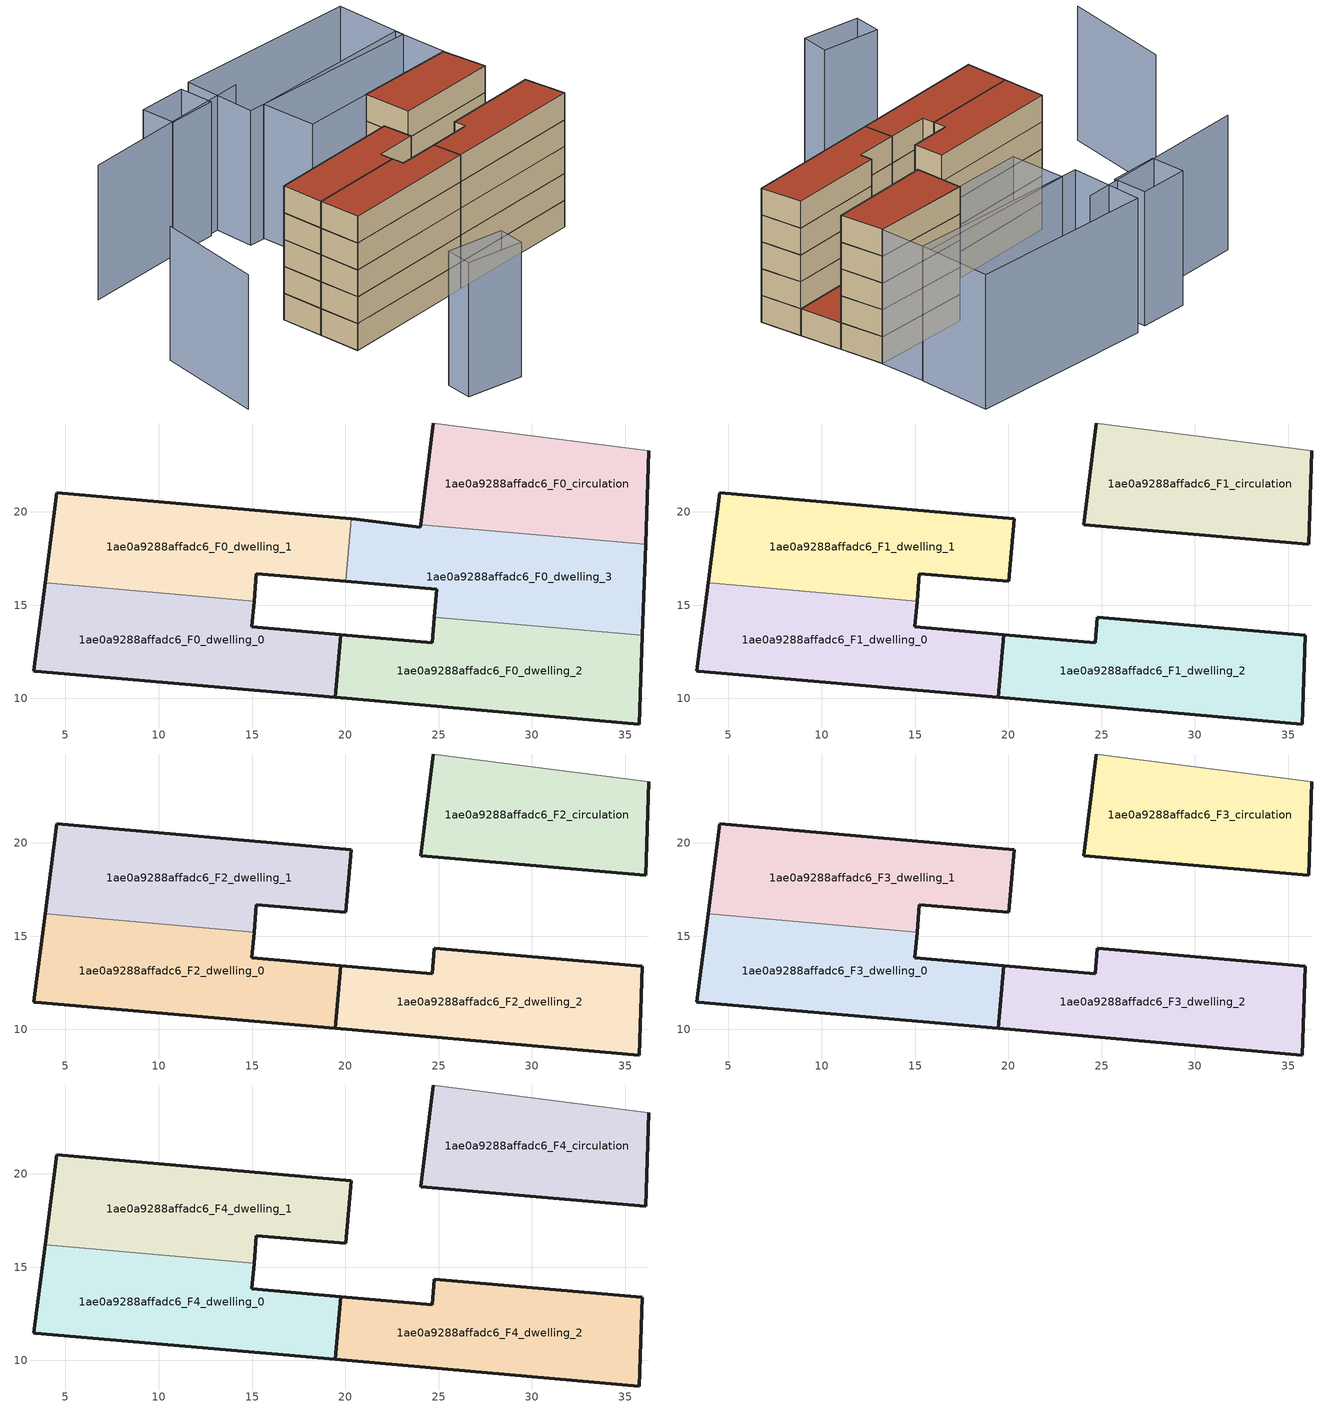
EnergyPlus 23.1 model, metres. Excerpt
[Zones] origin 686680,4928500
1ae0a9288affadc6_F0_dwelling_0
 floor ground (EU_floor_Construction): 19.47,10.06 19.77,13.42 14.99,13.84 15.11,15.22 3.91,16.2 3.29,11.48 3.38,11.47 z0
 wall outside (EU_wall_Construction): 15.11,15.22 14.99,13.84 19.77,13.42 19.47,10.06 3.38,11.47 3.29,11.48 3.91,16.2 z0:3
 wall to 1ae0a9288affadc6_F0_dwelling_1 (EU_wall_Construction): 3.9,16.2 15.11,15.22 z0:3
1ae0a9288affadc6_F0_dwelling_1
 floor ground (EU_floor_Construction): 20.02,16.27 20.31,19.64 4.53,21.02 3.91,16.2 15.11,15.22 15.24,16.69 z0
 wall outside (EU_wall_Construction): 20.02,16.27 15.24,16.69 15.11,15.22 / 3.91,16.2 4.53,21.02 20.31,19.64 z0:3
 wall to 1ae0a9288affadc6_F0_dwelling_3 (EU_wall_Construction): 20.31,19.64 20.02,16.27 z0:3
1ae0a9288affadc6_F0_dwelling_2
 floor ground (EU_floor_Construction): 35.77,8.63 35.93,13.38 24.78,14.36 24.66,12.99 19.77,13.42 19.47,10.06 z0
 wall outside (EU_wall_Construction): 35.93,13.38 35.77,8.63 19.47,10.06 19.77,13.42 24.66,12.99 24.78,14.36 z0:3
 wall to 1ae0a9288affadc6_F0_dwelling_3 (EU_wall_Construction): 24.78,14.36 35.93,13.38 z0:3
1ae0a9288affadc6_F0_dwelling_3
 floor ground (EU_floor_Construction): 35.93,13.38 36.1,18.26 24.04,19.31 24.02,19.17 20.58,19.61 20.31,19.64 20.02,16.27 24.91,15.85 24.78,14.36 z0
 wall outside (EU_wall_Construction): 20.31,19.64 20.58,19.61 24.02,19.17 24.04,19.31 / 36.1,18.26 35.93,13.38 / 24.78,14.36 24.91,15.85 20.02,16.27 z0:3
 wall to 1ae0a9288affadc6_F0_circulation (EU_wall_Construction): 24.04,19.31 36.1,18.26 z0:3
 roof outside (EU_roof_Construction): 36.1,18.26 35.93,13.38 24.78,14.36 24.91,15.85 20.02,16.27 20.31,19.64 20.58,19.61 24.02,19.17 24.04,19.31 z3
1ae0a9288affadc6_F0_circulation
 floor ground (EU_floor_Construction): 36.1,18.26 36.28,23.28 24.73,24.77 24.04,19.31 z0
 wall outside (EU_wall_Construction): 36.28,23.28 36.1,18.26 / 24.04,19.31 24.73,24.77 z0:3
 wall adiabatic (EU_wall_Construction): 24.73,24.77 36.28,23.28 z0:3
1ae0a9288affadc6_F1_dwelling_0
 floor to 1ae0a9288affadc6_F0_dwelling_0 (EU_floor_Construction): 19.47,10.06 19.77,13.42 14.99,13.84 15.11,15.22 3.9,16.2 3.29,11.48 3.38,11.47 z3
 wall outside (EU_wall_Construction): 15.11,15.22 14.99,13.84 19.77,13.42 19.47,10.06 3.38,11.47 3.29,11.48 3.91,16.2 z3:6
 wall to 1ae0a9288affadc6_F1_dwelling_1 (EU_wall_Construction): 3.9,16.2 15.11,15.22 z3:6
1ae0a9288affadc6_F1_dwelling_1
 floor to 1ae0a9288affadc6_F0_dwelling_1 (EU_floor_Construction): 20.02,16.27 20.31,19.64 4.53,21.02 3.9,16.2 15.11,15.22 15.24,16.69 z3
 wall outside (EU_wall_Construction): 3.91,16.2 4.53,21.02 20.31,19.64 20.02,16.27 15.24,16.69 15.11,15.22 z3:6
1ae0a9288affadc6_F1_dwelling_2
 floor to 1ae0a9288affadc6_F0_dwelling_2 (EU_floor_Construction): 35.77,8.63 35.93,13.38 24.78,14.36 24.66,12.99 19.77,13.42 19.47,10.06 z3
 wall outside (EU_wall_Construction): 24.66,12.99 24.78,14.36 35.93,13.38 35.77,8.63 19.47,10.06 19.77,13.42 24.66,12.99 z3:6
1ae0a9288affadc6_F1_circulation
 floor to 1ae0a9288affadc6_F0_circulation (EU_floor_Construction): 36.1,18.26 36.28,23.28 24.73,24.77 24.04,19.31 z3
 wall outside (EU_wall_Construction): 36.28,23.28 36.1,18.26 24.04,19.31 24.73,24.77 z3:6
 wall adiabatic (EU_wall_Construction): 24.73,24.77 36.28,23.28 z3:6
1ae0a9288affadc6_F2_dwelling_0
 floor to 1ae0a9288affadc6_F1_dwelling_0 (EU_floor_Construction): 19.47,10.06 19.77,13.42 14.99,13.84 15.11,15.22 3.9,16.2 3.29,11.48 3.38,11.47 z6
 wall outside (EU_wall_Construction): 15.11,15.22 14.99,13.84 19.77,13.42 19.47,10.06 3.38,11.47 3.29,11.48 3.91,16.2 z6:9
 wall to 1ae0a9288affadc6_F2_dwelling_1 (EU_wall_Construction): 3.9,16.2 15.11,15.22 z6:9
1ae0a9288affadc6_F2_dwelling_1
 floor to 1ae0a9288affadc6_F1_dwelling_1 (EU_floor_Construction): 20.02,16.27 20.31,19.64 4.53,21.02 3.9,16.2 15.11,15.22 15.24,16.69 z6
 wall outside (EU_wall_Construction): 3.91,16.2 4.53,21.02 20.31,19.64 20.02,16.27 15.24,16.69 15.11,15.22 z6:9
1ae0a9288affadc6_F2_dwelling_2
 floor to 1ae0a9288affadc6_F1_dwelling_2 (EU_floor_Construction): 35.77,8.63 35.93,13.38 24.78,14.36 24.66,12.99 19.77,13.42 19.47,10.06 z6
 wall outside (EU_wall_Construction): 24.66,12.99 24.78,14.36 35.93,13.38 35.77,8.63 19.47,10.06 19.77,13.42 24.66,12.99 z6:9
1ae0a9288affadc6_F2_circulation
 floor to 1ae0a9288affadc6_F1_circulation (EU_floor_Construction): 36.1,18.26 36.28,23.28 24.73,24.77 24.04,19.31 z6
 wall outside (EU_wall_Construction): 36.28,23.28 36.1,18.26 24.04,19.31 24.73,24.77 z6:9
 wall adiabatic (EU_wall_Construction): 24.73,24.77 36.28,23.28 z6:9
1ae0a9288affadc6_F3_dwelling_0
 floor to 1ae0a9288affadc6_F2_dwelling_0 (EU_floor_Construction): 19.47,10.06 19.77,13.42 14.99,13.84 15.11,15.22 3.9,16.2 3.29,11.48 3.38,11.47 z9
 wall outside (EU_wall_Construction): 15.11,15.22 14.99,13.84 19.77,13.42 19.47,10.06 3.38,11.47 3.29,11.48 3.91,16.2 z9:12
 wall to 1ae0a9288affadc6_F3_dwelling_1 (EU_wall_Construction): 3.9,16.2 15.11,15.22 z9:12
1ae0a9288affadc6_F3_dwelling_1
 floor to 1ae0a9288affadc6_F2_dwelling_1 (EU_floor_Construction): 20.02,16.27 20.31,19.64 4.53,21.02 3.9,16.2 15.11,15.22 15.24,16.69 z9
 wall outside (EU_wall_Construction): 3.91,16.2 4.53,21.02 20.31,19.64 20.02,16.27 15.24,16.69 15.11,15.22 z9:12
1ae0a9288affadc6_F3_dwelling_2
 floor to 1ae0a9288affadc6_F2_dwelling_2 (EU_floor_Construction): 35.77,8.63 35.93,13.38 24.78,14.36 24.66,12.99 19.77,13.42 19.47,10.06 z9
 wall outside (EU_wall_Construction): 24.66,12.99 24.78,14.36 35.93,13.38 35.77,8.63 19.47,10.06 19.77,13.42 24.66,12.99 z9:12
1ae0a9288affadc6_F3_circulation
 floor to 1ae0a9288affadc6_F2_circulation (EU_floor_Construction): 36.1,18.26 36.28,23.28 24.73,24.77 24.04,19.31 z9
 wall outside (EU_wall_Construction): 36.28,23.28 36.1,18.26 24.04,19.31 24.73,24.77 z9:12
 wall adiabatic (EU_wall_Construction): 24.73,24.77 36.28,23.28 z9:12
1ae0a9288affadc6_F4_dwelling_0
 floor to 1ae0a9288affadc6_F3_dwelling_0 (EU_floor_Construction): 19.47,10.06 19.77,13.42 14.99,13.84 15.11,15.22 3.9,16.2 3.29,11.48 3.38,11.47 z12
 wall outside (EU_wall_Construction): 15.11,15.22 14.99,13.84 19.77,13.42 19.47,10.06 3.38,11.47 3.29,11.48 3.91,16.2 z12:15
 wall to 1ae0a9288affadc6_F4_dwelling_1 (EU_wall_Construction): 3.9,16.2 15.11,15.22 z12:15
 roof outside (EU_roof_Construction): 19.77,13.42 19.47,10.06 3.38,11.47 3.29,11.48 3.91,16.2 15.11,15.22 14.99,13.84 z15
1ae0a9288affadc6_F4_dwelling_1
 floor to 1ae0a9288affadc6_F3_dwelling_1 (EU_floor_Construction): 20.02,16.27 20.31,19.64 4.53,21.02 3.9,16.2 15.11,15.22 15.24,16.69 z12
 wall outside (EU_wall_Construction): 3.91,16.2 4.53,21.02 20.31,19.64 20.02,16.27 15.24,16.69 15.11,15.22 z12:15
 roof outside (EU_roof_Construction): 20.31,19.64 20.02,16.27 15.24,16.69 15.11,15.22 3.91,16.2 4.53,21.02 z15
1ae0a9288affadc6_F4_dwelling_2
 floor to 1ae0a9288affadc6_F3_dwelling_2 (EU_floor_Construction): 35.77,8.63 35.93,13.38 24.78,14.36 24.66,12.99 19.77,13.42 19.47,10.06 z12
 wall outside (EU_wall_Construction): 24.66,12.99 24.78,14.36 35.93,13.38 35.77,8.63 19.47,10.06 19.77,13.42 24.66,12.99 z12:15
 roof outside (EU_roof_Construction): 35.93,13.38 35.77,8.63 19.47,10.06 19.77,13.42 24.66,12.99 24.78,14.36 z15
1ae0a9288affadc6_F4_circulation
 floor to 1ae0a9288affadc6_F3_circulation (EU_floor_Construction): 36.1,18.26 36.28,23.28 24.73,24.77 24.04,19.31 z12
 wall outside (EU_wall_Construction): 36.28,23.28 36.1,18.26 24.04,19.31 24.73,24.77 z12:15
 wall adiabatic (EU_wall_Construction): 24.73,24.77 36.28,23.28 z12:15
 roof outside (EU_roof_Construction): 36.28,23.28 36.1,18.26 24.04,19.31 24.73,24.77 z15
shading: -8.59,25.69 -12.69,13.78 / 19.24,36.44 -2.05,38.52 / 7.73,-4.85 1.38,-2.91 / 1.38,-2.91 2.28,0.05 / 2.28,0.05 8.63,-1.89 / 8.63,-1.89 7.73,-4.85 / 36.35,23.27 16.66,25.68 / 16.66,25.68 17.43,31.94 / 17.43,31.94 37.11,29.53 / 37.11,29.53 36.35,23.27 / 36.99,28.52 15.58,32.26 / 15.58,32.26 17.05,40.62 / 17.05,40.62 38.45,36.88 / 38.45,36.88 36.99,28.52 / 15.54,40.44 15.04,36.54 / 15.04,36.54 9.41,37.28 / 9.41,37.28 9.92,41.17 / 9.92,41.17 15.54,40.44 z0:15
[Building]
EU S2 Campaign: North Axis=0; Terrain=City; Solar Distribution=FullExterior
[Site:Location]
Bologna: Latitude=44.5; Longitude=11.25; Time Zone=1; Elevation=37
[SizingPeriod:WeatherFileDays]
AnnualSizingPeriod: Begin Month=1; Begin Day of Month=1; End Month=12; End Day of Month=31; Day of Week for Start Day=Monday; Use Weather File Daylight Saving Period=No; Use Weather File Rain and Snow Indicators=No
[MATERIAL]
EU_InternalMass_Material: Roughness=MediumRough; Thickness=0.1; Conductivity=1; Density=1800; Specific Heat=900; Thermal Absorptance=0.9; Solar Absorptance=0.7; Visible Absorptance=0.7
[MATERIAL:NOMASS] Roughness=MediumRough; Thermal Absorptance=0.9; Solar Absorptance=0.7; Visible Absorptance=0.7
Name | Thermal Resistance
EU_wall_NoMass | 0.905828
EU_roof_NoMass | 0.37593
EU_floor_NoMass | 0.67114
[CONSTRUCTION]
EU_wall_Construction: EU_wall_NoMass
EU_roof_Construction: EU_roof_NoMass
EU_floor_Construction: EU_floor_NoMass
EU_InternalMass_Construction: EU_InternalMass_Material
[ZONE] Type=1; Multiplier=1; Ceiling Height=autocalculate; Floor Area=autocalculate; Part of Total Floor Area=Yes
Name | Volume
1ae0a9288affadc6_F0_dwelling_0 | 210.815
1ae0a9288affadc6_F1_dwelling_0; 1ae0a9288affadc6_F2_dwelling_0; 1ae0a9288affadc6_F3_dwelling_0; 1ae0a9288affadc6_F4_dwelling_0 | 210.814
1ae0a9288affadc6_F0_dwelling_1 | 210.806
1ae0a9288affadc6_F1_dwelling_1; 1ae0a9288affadc6_F2_dwelling_1; 1ae0a9288affadc6_F3_dwelling_1; 1ae0a9288affadc6_F4_dwelling_1 | 210.805
1ae0a9288affadc6_F0_dwelling_2 | 210.829
1ae0a9288affadc6_F1_dwelling_2; 1ae0a9288affadc6_F2_dwelling_2; 1ae0a9288affadc6_F3_dwelling_2; 1ae0a9288affadc6_F4_dwelling_2 | 210.83
1ae0a9288affadc6_F0_dwelling_3 | 210.792
1ae0a9288affadc6_F0_circulation | 187.209
1ae0a9288affadc6_F1_circulation; 1ae0a9288affadc6_F2_circulation; 1ae0a9288affadc6_F3_circulation; 1ae0a9288affadc6_F4_circulation | 187.208
[INTERNALMASS] Construction=EU_InternalMass_Construction
Name | Zone or ZoneList | Surface Area
1ae0a9288affadc6_F0_dwelling_0_EU_InternalMass | 1ae0a9288affadc6_F0_dwelling_0 | 70.2727
1ae0a9288affadc6_F0_dwelling_1_EU_InternalMass | 1ae0a9288affadc6_F0_dwelling_1 | 70.2727
1ae0a9288affadc6_F0_dwelling_2_EU_InternalMass | 1ae0a9288affadc6_F0_dwelling_2 | 70.2727
1ae0a9288affadc6_F0_dwelling_3_EU_InternalMass | 1ae0a9288affadc6_F0_dwelling_3 | 70.2727
1ae0a9288affadc6_F1_dwelling_0_EU_InternalMass | 1ae0a9288affadc6_F1_dwelling_0 | 140.545
1ae0a9288affadc6_F1_dwelling_1_EU_InternalMass | 1ae0a9288affadc6_F1_dwelling_1 | 70.2727
1ae0a9288affadc6_F1_dwelling_2_EU_InternalMass | 1ae0a9288affadc6_F1_dwelling_2 | 70.2727
1ae0a9288affadc6_F2_dwelling_0_EU_InternalMass | 1ae0a9288affadc6_F2_dwelling_0 | 140.545
1ae0a9288affadc6_F2_dwelling_1_EU_InternalMass | 1ae0a9288affadc6_F2_dwelling_1 | 70.2727
1ae0a9288affadc6_F2_dwelling_2_EU_InternalMass | 1ae0a9288affadc6_F2_dwelling_2 | 70.2727
1ae0a9288affadc6_F3_dwelling_0_EU_InternalMass | 1ae0a9288affadc6_F3_dwelling_0 | 140.545
1ae0a9288affadc6_F3_dwelling_1_EU_InternalMass | 1ae0a9288affadc6_F3_dwelling_1 | 70.2727
1ae0a9288affadc6_F3_dwelling_2_EU_InternalMass | 1ae0a9288affadc6_F3_dwelling_2 | 70.2727
1ae0a9288affadc6_F4_dwelling_0_EU_InternalMass | 1ae0a9288affadc6_F4_dwelling_0 | 140.545
1ae0a9288affadc6_F4_dwelling_1_EU_InternalMass | 1ae0a9288affadc6_F4_dwelling_1 | 70.2727
1ae0a9288affadc6_F4_dwelling_2_EU_InternalMass | 1ae0a9288affadc6_F4_dwelling_2 | 70.2727
[OTHEREQUIPMENT] Fuel Type=Electricity; Design Level Calculation Method=Watts/Area; Power per Zone Floor Area=1; Fraction Latent=0; Fraction Radiant=0; Fraction Lost=0; Carbon Dioxide Generation Rate=0; EndUse Subcategory=EU_Step8_InternalGains
Name | Zone or ZoneList or Space or SpaceList | Schedule
EU_Step8_InternalGain_1ae0a9288affadc6_F0_dwelling_0_f000 | 1ae0a9288affadc6_F0_dwelling_0 | EU_Step8_GainSchedule_1ae0a9288affadc6_F0_dwelling_0_f000
EU_Step8_InternalGain_1ae0a9288affadc6_F0_dwelling_1_f000 | 1ae0a9288affadc6_F0_dwelling_1 | EU_Step8_GainSchedule_1ae0a9288affadc6_F0_dwelling_1_f000
EU_Step8_InternalGain_1ae0a9288affadc6_F0_dwelling_2_f000 | 1ae0a9288affadc6_F0_dwelling_2 | EU_Step8_GainSchedule_1ae0a9288affadc6_F0_dwelling_2_f000
EU_Step8_InternalGain_1ae0a9288affadc6_F0_dwelling_3_f000 | 1ae0a9288affadc6_F0_dwelling_3 | EU_Step8_GainSchedule_1ae0a9288affadc6_F0_dwelling_3_f000
EU_Step8_InternalGain_1ae0a9288affadc6_F1_dwelling_0_f000 | 1ae0a9288affadc6_F1_dwelling_0 | EU_Step8_GainSchedule_1ae0a9288affadc6_F1_dwelling_0_f000
EU_Step8_InternalGain_1ae0a9288affadc6_F1_dwelling_1_f000 | 1ae0a9288affadc6_F1_dwelling_1 | EU_Step8_GainSchedule_1ae0a9288affadc6_F1_dwelling_1_f000
EU_Step8_InternalGain_1ae0a9288affadc6_F1_dwelling_2_f000 | 1ae0a9288affadc6_F1_dwelling_2 | EU_Step8_GainSchedule_1ae0a9288affadc6_F1_dwelling_2_f000
EU_Step8_InternalGain_1ae0a9288affadc6_F2_dwelling_0_f000 | 1ae0a9288affadc6_F2_dwelling_0 | EU_Step8_GainSchedule_1ae0a9288affadc6_F2_dwelling_0_f000
EU_Step8_InternalGain_1ae0a9288affadc6_F2_dwelling_1_f000 | 1ae0a9288affadc6_F2_dwelling_1 | EU_Step8_GainSchedule_1ae0a9288affadc6_F2_dwelling_1_f000
EU_Step8_InternalGain_1ae0a9288affadc6_F2_dwelling_2_f000 | 1ae0a9288affadc6_F2_dwelling_2 | EU_Step8_GainSchedule_1ae0a9288affadc6_F2_dwelling_2_f000
EU_Step8_InternalGain_1ae0a9288affadc6_F3_dwelling_0_f000 | 1ae0a9288affadc6_F3_dwelling_0 | EU_Step8_GainSchedule_1ae0a9288affadc6_F3_dwelling_0_f000
EU_Step8_InternalGain_1ae0a9288affadc6_F3_dwelling_1_f000 | 1ae0a9288affadc6_F3_dwelling_1 | EU_Step8_GainSchedule_1ae0a9288affadc6_F3_dwelling_1_f000
EU_Step8_InternalGain_1ae0a9288affadc6_F3_dwelling_2_f000 | 1ae0a9288affadc6_F3_dwelling_2 | EU_Step8_GainSchedule_1ae0a9288affadc6_F3_dwelling_2_f000
EU_Step8_InternalGain_1ae0a9288affadc6_F4_dwelling_0_f000 | 1ae0a9288affadc6_F4_dwelling_0 | EU_Step8_GainSchedule_1ae0a9288affadc6_F4_dwelling_0_f000
EU_Step8_InternalGain_1ae0a9288affadc6_F4_dwelling_1_f000 | 1ae0a9288affadc6_F4_dwelling_1 | EU_Step8_GainSchedule_1ae0a9288affadc6_F4_dwelling_1_f000
EU_Step8_InternalGain_1ae0a9288affadc6_F4_dwelling_2_f000 | 1ae0a9288affadc6_F4_dwelling_2 | EU_Step8_GainSchedule_1ae0a9288affadc6_F4_dwelling_2_f000
[ZONEINFILTRATION:DESIGNFLOWRATE] Schedule=EU_AlwaysOn; Design Flow Rate Calculation Method=Flow/Area; Flow Rate per Floor Area=0.0005; Constant Term Coefficient=1; Temperature Term Coefficient=0; Velocity Term Coefficient=0; Velocity Squared Term Coefficient=0
Name | Zone or ZoneList or Space or SpaceList
EU_Circulation_Infiltration_1ae0a9288affadc6_F0_circulation | 1ae0a9288affadc6_F0_circulation
EU_Circulation_Infiltration_1ae0a9288affadc6_F1_circulation | 1ae0a9288affadc6_F1_circulation
EU_Circulation_Infiltration_1ae0a9288affadc6_F2_circulation | 1ae0a9288affadc6_F2_circulation
EU_Circulation_Infiltration_1ae0a9288affadc6_F3_circulation | 1ae0a9288affadc6_F3_circulation
EU_Circulation_Infiltration_1ae0a9288affadc6_F4_circulation | 1ae0a9288affadc6_F4_circulation
[ZONEVENTILATION:DESIGNFLOWRATE] Schedule=EU_AlwaysOn; Design Flow Rate Calculation Method=AirChanges/Hour; Air Changes per Hour=0.73129; Ventilation Type=Natural; Fan Pressure Rise=0; Fan Total Efficiency=1; Constant Term Coefficient=1; Temperature Term Coefficient=0; Velocity Term Coefficient=0; Velocity Squared Term Coefficient=0; Minimum Indoor Temperature=-100; Maximum Indoor Temperature=100; Delta Temperature=-100; Minimum Outdoor Temperature=-100; Maximum Outdoor Temperature=100; Maximum Wind Speed=40
Name | Zone or ZoneList or Space or SpaceList
EU_ConstantAir_1ae0a9288affadc6_F0_dwelling_0 | 1ae0a9288affadc6_F0_dwelling_0
EU_ConstantAir_1ae0a9288affadc6_F0_dwelling_1 | 1ae0a9288affadc6_F0_dwelling_1
EU_ConstantAir_1ae0a9288affadc6_F0_dwelling_2 | 1ae0a9288affadc6_F0_dwelling_2
EU_ConstantAir_1ae0a9288affadc6_F0_dwelling_3 | 1ae0a9288affadc6_F0_dwelling_3
EU_ConstantAir_1ae0a9288affadc6_F1_dwelling_0 | 1ae0a9288affadc6_F1_dwelling_0
EU_ConstantAir_1ae0a9288affadc6_F1_dwelling_1 | 1ae0a9288affadc6_F1_dwelling_1
EU_ConstantAir_1ae0a9288affadc6_F1_dwelling_2 | 1ae0a9288affadc6_F1_dwelling_2
EU_ConstantAir_1ae0a9288affadc6_F2_dwelling_0 | 1ae0a9288affadc6_F2_dwelling_0
EU_ConstantAir_1ae0a9288affadc6_F2_dwelling_1 | 1ae0a9288affadc6_F2_dwelling_1
EU_ConstantAir_1ae0a9288affadc6_F2_dwelling_2 | 1ae0a9288affadc6_F2_dwelling_2
EU_ConstantAir_1ae0a9288affadc6_F3_dwelling_0 | 1ae0a9288affadc6_F3_dwelling_0
EU_ConstantAir_1ae0a9288affadc6_F3_dwelling_1 | 1ae0a9288affadc6_F3_dwelling_1
EU_ConstantAir_1ae0a9288affadc6_F3_dwelling_2 | 1ae0a9288affadc6_F3_dwelling_2
EU_ConstantAir_1ae0a9288affadc6_F4_dwelling_0 | 1ae0a9288affadc6_F4_dwelling_0
EU_ConstantAir_1ae0a9288affadc6_F4_dwelling_1 | 1ae0a9288affadc6_F4_dwelling_1
EU_ConstantAir_1ae0a9288affadc6_F4_dwelling_2 | 1ae0a9288affadc6_F4_dwelling_2
[HVACTEMPLATE:THERMOSTAT] Constant Heating Setpoint=20; Constant Cooling Setpoint=50
EU_HeatOnly_1ae0a9288affadc6_F0_dwelling_0; EU_HeatOnly_1ae0a9288affadc6_F0_dwelling_1; EU_HeatOnly_1ae0a9288affadc6_F0_dwelling_2; EU_HeatOnly_1ae0a9288affadc6_F0_dwelling_3; EU_HeatOnly_1ae0a9288affadc6_F1_dwelling_0; EU_HeatOnly_1ae0a9288affadc6_F1_dwelling_1; EU_HeatOnly_1ae0a9288affadc6_F1_dwelling_2; EU_HeatOnly_1ae0a9288affadc6_F2_dwelling_0; EU_HeatOnly_1ae0a9288affadc6_F2_dwelling_1; EU_HeatOnly_1ae0a9288affadc6_F2_dwelling_2; EU_HeatOnly_1ae0a9288affadc6_F3_dwelling_0; EU_HeatOnly_1ae0a9288affadc6_F3_dwelling_1; EU_HeatOnly_1ae0a9288affadc6_F3_dwelling_2; EU_HeatOnly_1ae0a9288affadc6_F4_dwelling_0; EU_HeatOnly_1ae0a9288affadc6_F4_dwelling_1; EU_HeatOnly_1ae0a9288affadc6_F4_dwelling_2
[HVACTEMPLATE:ZONE:IDEALLOADSAIRSYSTEM] System Availability Schedule=EU_AlwaysOn; Maximum Heating Supply Air Temperature=50; Minimum Cooling Supply Air Temperature=13; Maximum Heating Supply Air Humidity Ratio=0.0156; Minimum Cooling Supply Air Humidity Ratio=0.0077; Heating Limit=NoLimit; Cooling Limit=NoLimit; Heating Availability Schedule=EU_AlwaysOn; Cooling Availability Schedule=EU_CoolingOff; Dehumidification Control Type=ConstantSensibleHeatRatio; Cooling Sensible Heat Ratio=0.7; Dehumidification Setpoint=60; Humidification Control Type=None; Humidification Setpoint=30; Outdoor Air Method=None; Outdoor Air Flow Rate per Person=0.00944; Outdoor Air Flow Rate per Zone Floor Area=0; Outdoor Air Flow Rate per Zone=0; Demand Controlled Ventilation Type=None; Outdoor Air Economizer Type=NoEconomizer; Heat Recovery Type=None; Sensible Heat Recovery Effectiveness=0.7; Latent Heat Recovery Effectiveness=0.65
Name | Template Thermostat
1ae0a9288affadc6_F0_dwelling_0 | EU_HeatOnly_1ae0a9288affadc6_F0_dwelling_0
1ae0a9288affadc6_F0_dwelling_1 | EU_HeatOnly_1ae0a9288affadc6_F0_dwelling_1
1ae0a9288affadc6_F0_dwelling_2 | EU_HeatOnly_1ae0a9288affadc6_F0_dwelling_2
1ae0a9288affadc6_F0_dwelling_3 | EU_HeatOnly_1ae0a9288affadc6_F0_dwelling_3
1ae0a9288affadc6_F1_dwelling_0 | EU_HeatOnly_1ae0a9288affadc6_F1_dwelling_0
1ae0a9288affadc6_F1_dwelling_1 | EU_HeatOnly_1ae0a9288affadc6_F1_dwelling_1
1ae0a9288affadc6_F1_dwelling_2 | EU_HeatOnly_1ae0a9288affadc6_F1_dwelling_2
1ae0a9288affadc6_F2_dwelling_0 | EU_HeatOnly_1ae0a9288affadc6_F2_dwelling_0
1ae0a9288affadc6_F2_dwelling_1 | EU_HeatOnly_1ae0a9288affadc6_F2_dwelling_1
1ae0a9288affadc6_F2_dwelling_2 | EU_HeatOnly_1ae0a9288affadc6_F2_dwelling_2
1ae0a9288affadc6_F3_dwelling_0 | EU_HeatOnly_1ae0a9288affadc6_F3_dwelling_0
1ae0a9288affadc6_F3_dwelling_1 | EU_HeatOnly_1ae0a9288affadc6_F3_dwelling_1
1ae0a9288affadc6_F3_dwelling_2 | EU_HeatOnly_1ae0a9288affadc6_F3_dwelling_2
1ae0a9288affadc6_F4_dwelling_0 | EU_HeatOnly_1ae0a9288affadc6_F4_dwelling_0
1ae0a9288affadc6_F4_dwelling_1 | EU_HeatOnly_1ae0a9288affadc6_F4_dwelling_1
1ae0a9288affadc6_F4_dwelling_2 | EU_HeatOnly_1ae0a9288affadc6_F4_dwelling_2
[SIZING:ZONE] Zone Cooling Design Supply Air Temperature Input Method=SupplyAirTemperature; Zone Cooling Design Supply Air Temperature=13; Zone Heating Design Supply Air Temperature Input Method=SupplyAirTemperature; Zone Heating Design Supply Air Temperature=50; Zone Cooling Design Supply Air Humidity Ratio=0.008; Zone Heating Design Supply Air Humidity Ratio=0.008; Cooling Design Air Flow Method=DesignDay; Cooling Design Air Flow Rate=0; Cooling Minimum Air Flow per Zone Floor Area=0.000762; Cooling Minimum Air Flow=0; Cooling Minimum Air Flow Fraction=0.2; Heating Design Air Flow Method=DesignDay; Heating Design Air Flow Rate=0; Heating Maximum Air Flow per Zone Floor Area=0.002032; Heating Maximum Air Flow=0.141576; Heating Maximum Air Flow Fraction=0.3; Account for Dedicated Outdoor Air System=No; Dedicated Outdoor Air System Control Strategy=NeutralSupplyAir; Dedicated Outdoor Air Low Setpoint Temperature for Design=autosize; Dedicated Outdoor Air High Setpoint Temperature for Design=autosize; Zone Load Sizing Method=Sensible Load Only No Latent Load; Zone Latent Cooling Design Supply Air Humidity Ratio Input Method=HumidityRatioDifference; Zone Cooling Design Supply Air Humidity Ratio Difference=0.005; Zone Latent Heating Design Supply Air Humidity Ratio Input Method=HumidityRatioDifference; Zone Humidification Design Supply Air Humidity Ratio Difference=0.005
1ae0a9288affadc6_F0_dwelling_0; 1ae0a9288affadc6_F0_dwelling_1; 1ae0a9288affadc6_F0_dwelling_2; 1ae0a9288affadc6_F0_dwelling_3; 1ae0a9288affadc6_F1_dwelling_0; 1ae0a9288affadc6_F1_dwelling_1; 1ae0a9288affadc6_F1_dwelling_2; 1ae0a9288affadc6_F2_dwelling_0; 1ae0a9288affadc6_F2_dwelling_1; 1ae0a9288affadc6_F2_dwelling_2; 1ae0a9288affadc6_F3_dwelling_0; 1ae0a9288affadc6_F3_dwelling_1; 1ae0a9288affadc6_F3_dwelling_2; 1ae0a9288affadc6_F4_dwelling_0; 1ae0a9288affadc6_F4_dwelling_1; 1ae0a9288affadc6_F4_dwelling_2
[SCHEDULE:CONSTANT]
Name | Hourly Value
EU_AlwaysOn | 1
EU_CoolingOff | 0
[SCHEDULE:FILE] Column Number=1; Rows to Skip at Top=0; Number of Hours of Data=8760; Column Separator=Comma; Interpolate to Timestep=No; Minutes per Item=60; Adjust Schedule for Daylight Savings=Yes
Name | File
EU_Step8_GainSchedule_1ae0a9288affadc6_F0_dwelling_0_f000 | ../../schedules/1ae0a9288affadc6/1ae0a9288affadc6_F0_dwelling_0_f000_gain.csv
EU_Step8_GainSchedule_1ae0a9288affadc6_F0_dwelling_1_f000 | ../../schedules/1ae0a9288affadc6/1ae0a9288affadc6_F0_dwelling_1_f000_gain.csv
EU_Step8_GainSchedule_1ae0a9288affadc6_F0_dwelling_2_f000 | ../../schedules/1ae0a9288affadc6/1ae0a9288affadc6_F0_dwelling_2_f000_gain.csv
EU_Step8_GainSchedule_1ae0a9288affadc6_F0_dwelling_3_f000 | ../../schedules/1ae0a9288affadc6/1ae0a9288affadc6_F0_dwelling_3_f000_gain.csv
EU_Step8_GainSchedule_1ae0a9288affadc6_F1_dwelling_0_f000 | ../../schedules/1ae0a9288affadc6/1ae0a9288affadc6_F1_dwelling_0_f000_gain.csv
EU_Step8_GainSchedule_1ae0a9288affadc6_F1_dwelling_1_f000 | ../../schedules/1ae0a9288affadc6/1ae0a9288affadc6_F1_dwelling_1_f000_gain.csv
EU_Step8_GainSchedule_1ae0a9288affadc6_F1_dwelling_2_f000 | ../../schedules/1ae0a9288affadc6/1ae0a9288affadc6_F1_dwelling_2_f000_gain.csv
EU_Step8_GainSchedule_1ae0a9288affadc6_F2_dwelling_0_f000 | ../../schedules/1ae0a9288affadc6/1ae0a9288affadc6_F2_dwelling_0_f000_gain.csv
EU_Step8_GainSchedule_1ae0a9288affadc6_F2_dwelling_1_f000 | ../../schedules/1ae0a9288affadc6/1ae0a9288affadc6_F2_dwelling_1_f000_gain.csv
EU_Step8_GainSchedule_1ae0a9288affadc6_F2_dwelling_2_f000 | ../../schedules/1ae0a9288affadc6/1ae0a9288affadc6_F2_dwelling_2_f000_gain.csv
EU_Step8_GainSchedule_1ae0a9288affadc6_F3_dwelling_0_f000 | ../../schedules/1ae0a9288affadc6/1ae0a9288affadc6_F3_dwelling_0_f000_gain.csv
EU_Step8_GainSchedule_1ae0a9288affadc6_F3_dwelling_1_f000 | ../../schedules/1ae0a9288affadc6/1ae0a9288affadc6_F3_dwelling_1_f000_gain.csv
EU_Step8_GainSchedule_1ae0a9288affadc6_F3_dwelling_2_f000 | ../../schedules/1ae0a9288affadc6/1ae0a9288affadc6_F3_dwelling_2_f000_gain.csv
EU_Step8_GainSchedule_1ae0a9288affadc6_F4_dwelling_0_f000 | ../../schedules/1ae0a9288affadc6/1ae0a9288affadc6_F4_dwelling_0_f000_gain.csv
EU_Step8_GainSchedule_1ae0a9288affadc6_F4_dwelling_1_f000 | ../../schedules/1ae0a9288affadc6/1ae0a9288affadc6_F4_dwelling_1_f000_gain.csv
EU_Step8_GainSchedule_1ae0a9288affadc6_F4_dwelling_2_f000 | ../../schedules/1ae0a9288affadc6/1ae0a9288affadc6_F4_dwelling_2_f000_gain.csv
